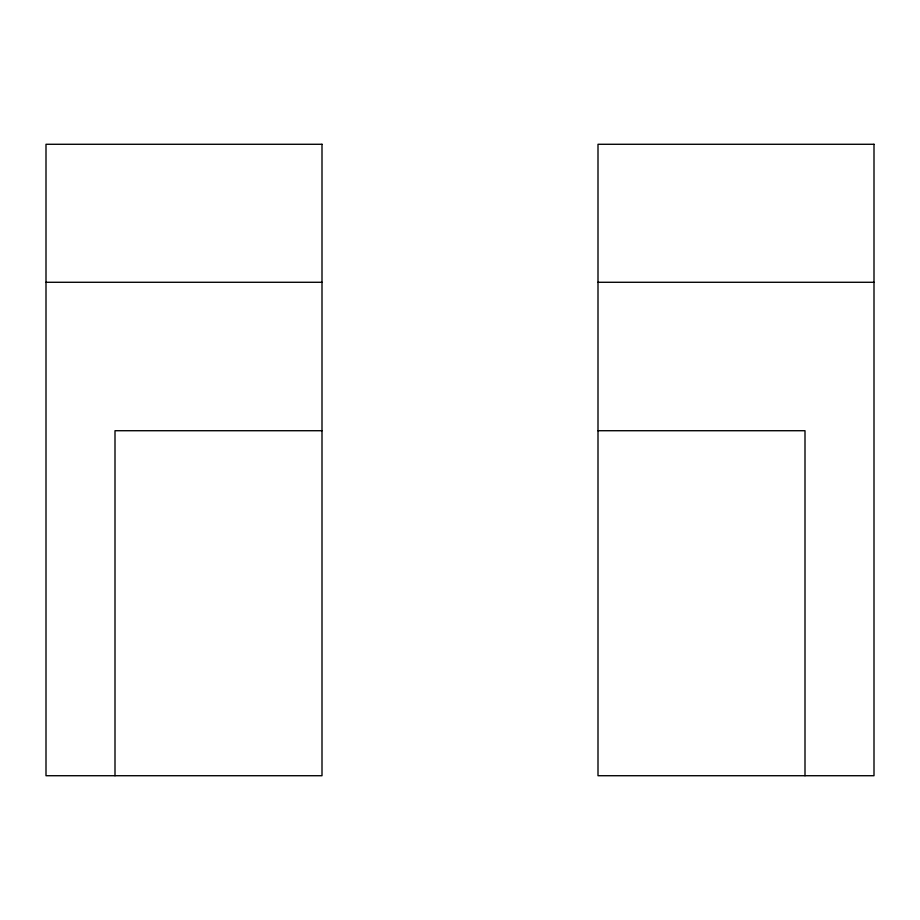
<?xml version="1.0" encoding="UTF-8"?>
<svg xmlns="http://www.w3.org/2000/svg" width="920" height="920" viewBox="0 0 920 920"><rect width="100%" height="100%" fill="white"/><g stroke="black" fill="none" stroke-linecap="round" stroke-linejoin="round"><path stroke-width="1.38" d="M46 282.279L322 282.279M598 282.279L874 282.279M322 430.721L115 430.721L115 775.721M598 430.721L805 430.721L805 775.721M322 144.279L46 144.279L46 775.721L322 775.721L322 144.279M874 144.279L598 144.279L598 775.721L874 775.721L874 144.279"/></g></svg>
